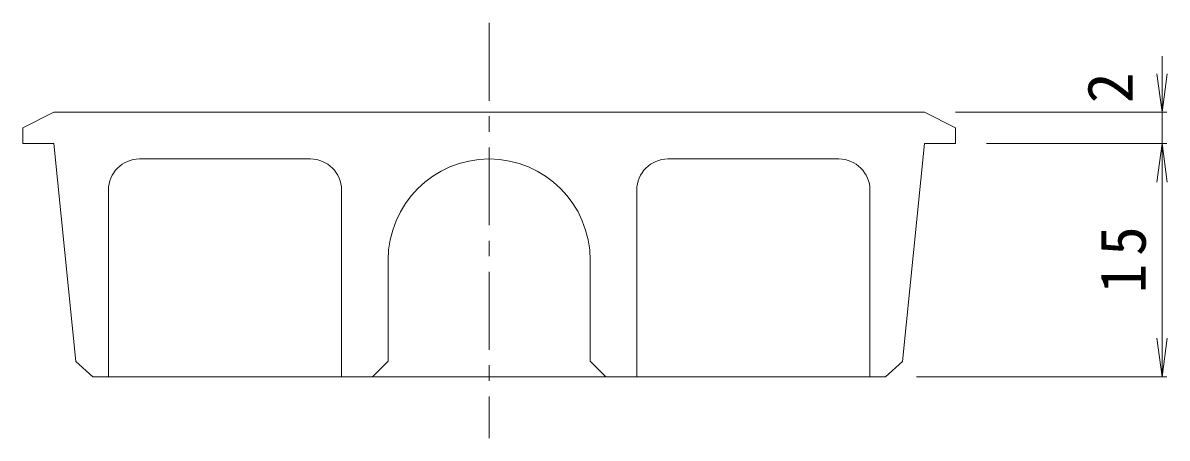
# Model space of a CAD drawing. Units: millimetres on the paper. Extents: x -47 to 65, y -394 to 78.
# Drawn here: x -40.7 to 33, y -30.1 to -3.4 of the extents above; entities that cross this region are included whole.
import ezdxf
from ezdxf.enums import TextEntityAlignment as Align

# ---------------------------------------------------------------- set-up
doc = ezdxf.new("R2010")
doc.units = ezdxf.units.MM
doc.linetypes.add('CHAIN1', pattern=[8, 5, -1, 1, -1])
doc.layers.add('0-0_通り芯', color=6, linetype='Continuous', lineweight=9)
doc.layers.add('0-4_その他', color=7, linetype='Continuous', lineweight=9)
doc.styles.add('ＭＳ ゴシック', font='')
doc.styles.get('ＭＳ ゴシック').set_extended_font_data('MS Gothic')

msp = doc.modelspace()

# ---------------------------------------------------------------- linework, layer by layer
at = {"layer": '0-0_通り芯', "linetype": 'CHAIN1'}
msp.add_line((-10.662, -3.406), (-10.662, -30.086), dxfattribs=at)
at = {"layer": '0-0_通り芯'}
for p, q in [((-40.662, -10.151), (-38.662, -9.151)), ((-38.662, -9.151), (-10.662, -9.151)), ((17.338, -9.151), (-10.662, -9.151)), ((19.338, -10.151), (17.338, -9.151)), ((-40.662, -10.151), (-40.662, -11.151)), ((19.338, -10.151), (19.338, -11.151)), ((-40.662, -11.151), (-38.662, -11.151)), ((-37.262, -25.156), (-38.662, -11.151)), ((15.937, -25.156), (17.338, -11.151)), ((19.338, -11.151), (17.338, -11.151)), ((-33.162, -12.151), (-22.162, -12.151)), ((11.838, -12.151), (0.838, -12.151)), ((-35.162, -14.151), (-35.162, -26.151)), ((-20.162, -14.151), (-20.162, -26.151)), ((-1.162, -14.151), (-1.162, -26.151)), ((13.838, -14.151), (13.838, -26.151)), ((-17.162, -25.151), (-17.162, -18.651)), ((-4.162, -25.151), (-4.162, -18.651)), ((-36.162, -26.151), (-37.262, -25.156)), ((-17.162, -25.151), (-18.162, -26.151)), ((-4.162, -25.151), (-3.162, -26.151)), ((14.838, -26.151), (15.937, -25.156)), ((-36.162, -26.151), (-10.662, -26.151)), ((14.838, -26.151), (-10.662, -26.151))]:
    msp.add_line(p, q, dxfattribs=at)
for centre, radius, start, end in [((-33.162, -14.151), 2, 90, 180), ((-22.162, -14.151), 2, 0, 90), ((-10.662, -18.651), 6.5, 90, 180), ((-10.662, -18.651), 6.5, 0, 90), ((0.838, -14.151), 2, 90, 180), ((11.838, -14.151), 2, 0, 90)]:
    msp.add_arc(centre, radius, start, end, dxfattribs=at)
at = {"layer": '0-4_その他'}
for p, q in [((32.629, -11.151), (32.629, -5.548)), ((32.629, -9.151), (32.303, -6.673)), ((32.629, -9.151), (32.956, -6.673)), ((32.929, -9.151), (19.338, -9.151)), ((32.929, -11.151), (21.338, -11.151)), ((32.629, -11.151), (32.303, -13.63)), ((32.629, -26.151), (32.629, -11.151)), ((32.629, -11.151), (32.956, -13.63)), ((32.629, -26.151), (32.303, -23.673)), ((32.629, -26.151), (32.956, -23.673)), ((32.929, -26.151), (16.838, -26.151))]:
    msp.add_line(p, q, dxfattribs=at)

# ---------------------------------------------------------------- texts
at = {"layer": '0-4_その他', "color": 2, "style": 'ＭＳ ゴシック'}
msp.add_text('2', height=2.933, rotation=90, dxfattribs=at).set_placement((31.629, -8.577), align=Align.BOTTOM_LEFT)
at = {"layer": '0-4_その他', "color": 2, "insert": (31.629, -20.776), "char_height": 2.933, "attachment_point": 7, "rotation": 90, "style": 'ＭＳ ゴシック'}
msp.add_mtext('\\T1.27;\\W0.95;15', dxfattribs=at)

doc.saveas('drawing.dxf')
